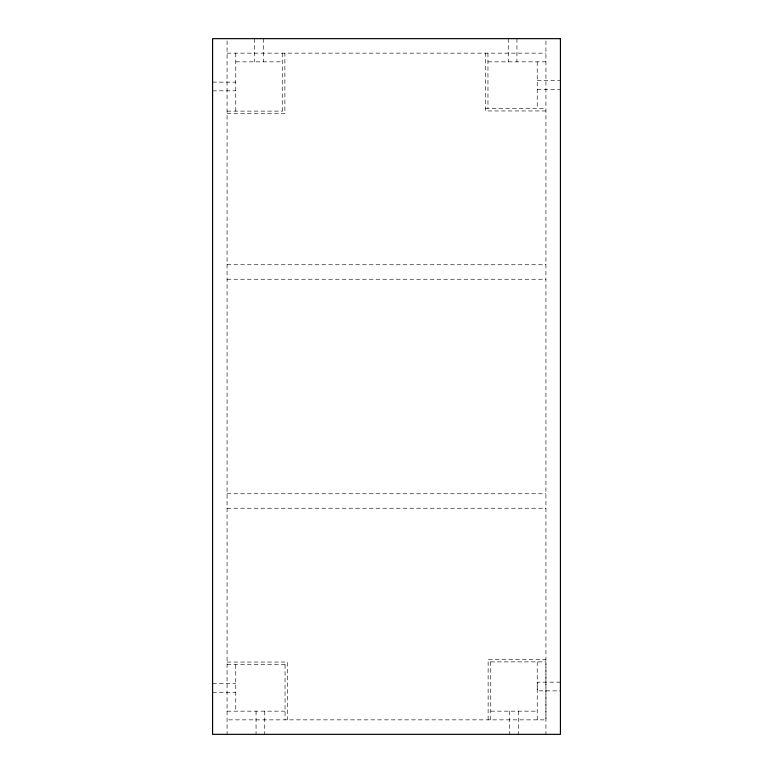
<?xml version="1.0" encoding="UTF-8"?>
<svg xmlns="http://www.w3.org/2000/svg" width="773" height="773" viewBox="0 0 773 773"><rect width="100%" height="100%" fill="white"/><g stroke="black" fill="none" stroke-linecap="round" stroke-linejoin="round"><path stroke-width="0.58" stroke-dasharray="3.87 2.9" d="M488.13 719.856L488.13 659.272L545.931 659.272M490.739 719.856L490.739 659.272M509.726 711.16L509.726 734.35M518.364 711.16L518.364 734.35M537.235 719.856L537.235 661.881M227.069 53.144L545.931 53.144M235.765 61.84L282.261 61.84M487.956 61.84L545.931 61.84M537.235 80.711L560.425 80.711M212.575 82.131L235.765 82.131M537.235 89.349L560.425 89.349M212.575 90.828L235.765 90.828M485.347 108.336L545.931 108.336M545.931 110.945L485.347 110.945L485.347 53.144M227.069 111.119L282.261 111.119M227.069 113.728L284.87 113.728L284.87 53.144M227.069 264.752L545.931 264.752M227.069 279.246L545.931 279.246M227.069 493.754L545.931 493.754M227.069 508.248L545.931 508.248M490.739 661.881L545.931 661.881L545.931 719.856L227.069 719.856M227.069 662.055L287.653 662.055L287.653 719.856M227.069 664.664L287.653 664.664M560.425 682.173L537.235 682.173L537.235 690.869L560.425 690.869M212.575 683.661L235.765 683.651M212.575 692.279L235.765 692.289M227.069 711.16L285.044 711.16M490.739 711.16L537.235 711.16M545.931 40.882L545.931 734.35M537.235 61.84L537.235 108.336M516.944 38.65L516.944 61.84M508.248 38.65L508.248 61.84M487.956 53.144L487.956 108.336M285.044 664.664L285.044 719.856M282.261 53.144L282.261 113.728M264.752 711.16L264.752 734.35M263.274 38.65L263.274 61.84M256.056 711.16L256.056 734.35M254.636 38.65L254.636 61.84M235.765 53.144L235.765 111.119M235.765 664.664L235.765 711.16M227.069 40.882L227.069 734.35"/><path stroke-width="1.16" d="M560.425 38.65L212.575 38.65L212.575 734.35L560.425 734.35L560.425 38.65"/></g></svg>
